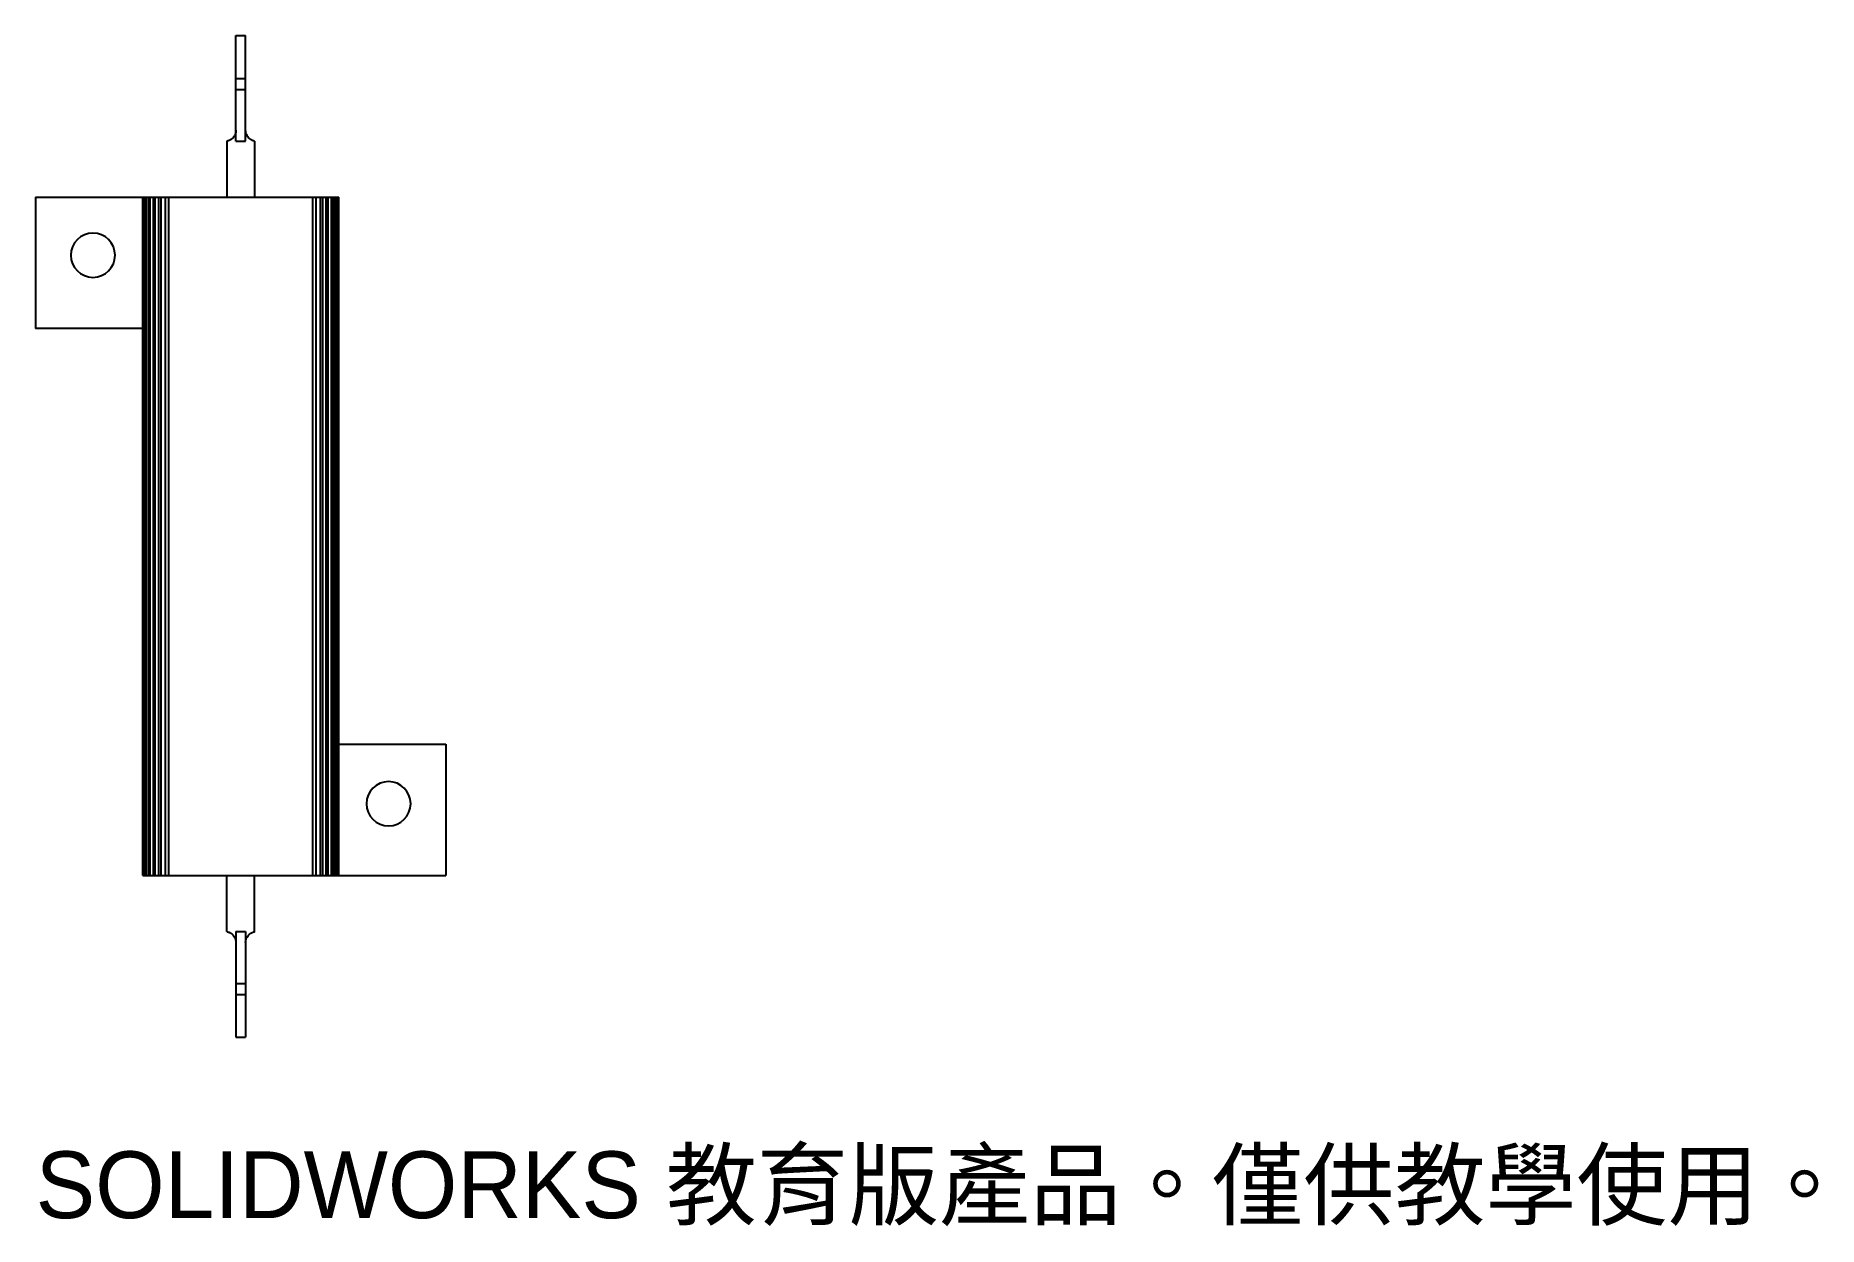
# Model space of a CAD drawing. Header units: millimetres. Extents: x -15 to 114, y -50 to 36.
import ezdxf

# ---------------------------------------------------------------- set-up
doc = ezdxf.new("R2010")
doc.units = ezdxf.units.MM
doc.styles.add('SLDTEXTSTYLE0', font='Arail.ttf', dxfattribs={"bigfont": 'bigfont'})

msp = doc.modelspace()

# ---------------------------------------------------------------- linework, layer by layer
at = {"color": 7, "linetype": 'Continuous', "lineweight": 25}
for p, q in [((-0.35, 28.6), (-0.35, 36.25)), ((-0.35, 36.25), (0.35, 36.25)), ((0.35, 28.6), (0.35, 36.25)), ((-0.35, 33.16), (0.35, 33.16)), ((-0.35, 32.36), (0.35, 32.36)), ((-1, 28.61), (-1, 24.55)), ((-0.35, 28.6), (0.35, 28.6)), ((1, 28.61), (1, 24.55)), ((-14.85, 24.55), (7.1, 24.55)), ((-14.85, 24.55), (-14.85, 15.05)), ((-7.1, -24.55), (-7.1, 24.55)), ((-7.08, -24.55), (-7.08, 24.55)), ((-7.04, -24.55), (-7.04, 24.55)), ((-6.93, -24.55), (-6.93, 24.55)), ((-6.84, -24.55), (-6.84, 24.55)), ((-6.69, -24.55), (-6.69, 24.55)), ((-6.57, -24.55), (-6.57, 24.55)), ((-6.33, -24.55), (-6.33, 24.55)), ((-6.19, -24.55), (-6.19, 24.55)), ((-5.94, -24.55), (-5.94, 24.55)), ((-5.77, -24.55), (-5.77, 24.55)), ((-5.45, -24.55), (-5.45, 24.55)), ((-5.22, -24.55), (-5.22, 24.55)), ((5.22, -24.55), (5.22, 24.55)), ((5.45, -24.55), (5.45, 24.55)), ((5.77, -24.55), (5.77, 24.55)), ((5.94, -24.55), (5.94, 24.55)), ((6.19, -24.55), (6.19, 24.55)), ((6.33, -24.55), (6.33, 24.55)), ((6.57, -24.55), (6.57, 24.55)), ((6.69, -24.55), (6.69, 24.55)), ((6.84, -24.55), (6.84, 24.55)), ((6.93, -24.55), (6.93, 24.55)), ((7.04, -24.55), (7.04, 24.55)), ((7.08, -24.55), (7.08, 24.55)), ((7.1, -24.55), (7.1, 24.55)), ((-7.1, 15.05), (-14.85, 15.05)), ((7.1, -15.05), (14.85, -15.05)), ((14.85, -15.05), (14.85, -24.55)), ((-7.1, -24.55), (14.85, -24.55)), ((-1, -28.61), (-1, -24.55)), ((1, -28.61), (1, -24.55)), ((-0.35, -28.6), (-0.35, -36.25)), ((-0.35, -28.6), (0.35, -28.6)), ((0.35, -28.6), (0.35, -36.25)), ((-0.35, -32.36), (0.35, -32.36)), ((-0.35, -33.16), (0.35, -33.16)), ((-0.35, -36.25), (0.35, -36.25))]:
    msp.add_line(p, q, dxfattribs=at)
for centre, start, end in [((-10.7, 20.35), 0, 180), ((-10.7, 20.35), 180, 0), ((10.7, -19.35), 0, 180), ((10.7, -19.35), 180, 0)]:
    msp.add_arc(centre, 1.6, start, end, dxfattribs=at)
for points, knots in [([(-0.35, 29.4), (-0.35, 29.37), (-0.35, 29.32), (-0.37, 29.23), (-0.39, 29.16), (-0.41, 29.08), (-0.47, 28.98), (-0.56, 28.85), (-0.68, 28.75), (-0.78, 28.69), (-0.86, 28.66), (-0.93, 28.63), (-0.99, 28.62), (-1, 28.62), (-1, 28.61)], [0, 0, 0, 0, 0.051664, 0.101876, 0.151264, 0.200486, 0.250207, 0.373142, 0.499634, 0.574081, 0.660411, 0.759733, 0.872769, 1, 1, 1, 1]), ([(1, 28.61), (1, 28.61), (1, 28.61), (0.98, 28.62), (0.96, 28.62), (0.94, 28.63), (0.91, 28.64), (0.87, 28.65), (0.84, 28.66), (0.8, 28.68), (0.77, 28.7), (0.73, 28.72), (0.66, 28.76), (0.56, 28.85), (0.45, 29.01), (0.36, 29.19), (0.35, 29.33), (0.35, 29.4)], [0, 0, 0, 0, 0.059542, 0.116108, 0.169732, 0.220453, 0.268319, 0.313384, 0.355716, 0.395396, 0.432522, 0.467213, 0.499618, 0.626393, 0.7495, 0.873196, 1, 1, 1, 1]), ([(-1, -28.61), (-1, -28.61), (-1, -28.61), (-0.98, -28.62), (-0.96, -28.62), (-0.94, -28.63), (-0.91, -28.64), (-0.87, -28.65), (-0.84, -28.66), (-0.8, -28.68), (-0.77, -28.7), (-0.73, -28.72), (-0.66, -28.76), (-0.56, -28.85), (-0.45, -29.01), (-0.36, -29.19), (-0.35, -29.33), (-0.35, -29.4)], [0, 0, 0, 0, 0.059542, 0.116108, 0.169732, 0.220453, 0.268319, 0.313384, 0.355716, 0.395396, 0.432522, 0.467213, 0.499618, 0.626393, 0.7495, 0.873196, 1, 1, 1, 1]), ([(0.35, -29.4), (0.35, -29.37), (0.35, -29.32), (0.37, -29.23), (0.39, -29.16), (0.41, -29.08), (0.47, -28.98), (0.56, -28.85), (0.68, -28.75), (0.78, -28.69), (0.86, -28.66), (0.93, -28.63), (0.99, -28.62), (1, -28.62), (1, -28.61)], [0, 0, 0, 0, 0.051664, 0.101876, 0.151264, 0.200486, 0.250207, 0.373142, 0.499634, 0.574081, 0.660411, 0.759733, 0.872769, 1, 1, 1, 1])]:
    msp.add_open_spline(points, degree=3, knots=knots, dxfattribs=at)

# ---------------------------------------------------------------- texts
at = {"color": 7, "linetype": 'Continuous', "insert": (-14.85, -44.52), "char_height": 4.8336, "attachment_point": 1, "style": 'SLDTEXTSTYLE0'}
msp.add_mtext('SOLIDWORKS 教育版產品。僅供教學使用。', dxfattribs=at)

doc.saveas('drawing.dxf')
